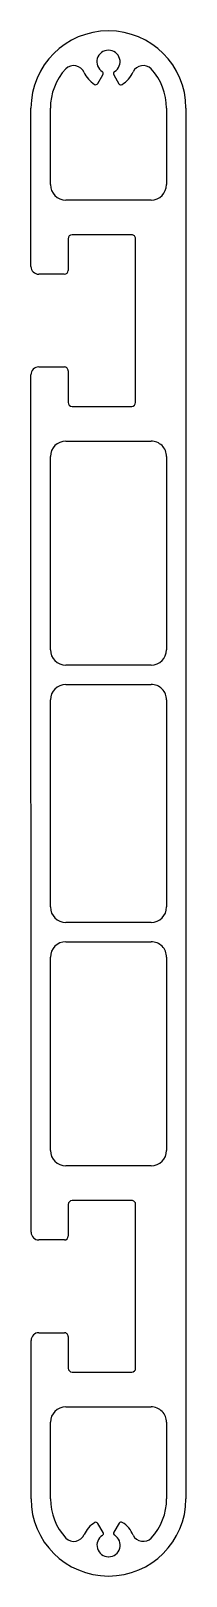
# Model space of a CAD drawing. Extents: x 4 to 24, y 4 to 204.
import ezdxf

# ---------------------------------------------------------------- set-up
doc = ezdxf.new("R2010")
doc.units = 0
doc.layers.get('0').update_dxf_attribs({"linetype": 'CONTINUOUS'})

msp = doc.modelspace()

# ---------------------------------------------------------------- linework, layer by layer
for p, q in [((12.33, 197.51), (13, 198.66)), ((14.4, 198.65), (15.06, 197.49)), ((3.71, 173.83), (3.71, 194.33)), ((6.21, 184.43), (6.21, 194.33)), ((21.21, 194.33), (21.21, 184.43)), ((23.71, 194.33), (23.72, 14.33)), ((19.21, 182.43), (8.21, 182.43)), ((8.51, 177.43), (8.51, 173.33)), ((16.71, 177.93), (9.01, 177.93)), ((17.21, 156.23), (17.21, 177.43)), ((8.01, 172.83), (4.71, 172.83)), ((4.71, 160.83), (8.01, 160.83)), ((8.51, 160.33), (8.51, 156.23)), ((3.72, 48.83), (3.71, 159.83)), ((9.01, 155.73), (16.71, 155.73)), ((8.21, 151.23), (19.21, 151.23)), ((6.21, 124.23), (6.21, 149.23)), ((21.21, 149.23), (21.21, 124.23)), ((19.21, 122.23), (8.21, 122.23)), ((8.21, 119.73), (19.21, 119.73)), ((6.22, 90.93), (6.22, 117.73)), ((21.22, 117.73), (21.22, 90.93)), ((19.22, 88.93), (8.22, 88.93)), ((8.22, 86.43), (19.22, 86.43)), ((6.22, 59.43), (6.22, 84.43)), ((21.22, 84.43), (21.22, 59.43)), ((19.22, 57.43), (8.22, 57.43)), ((8.52, 52.43), (8.52, 48.33)), ((16.72, 52.93), (9.02, 52.93)), ((17.22, 31.23), (17.22, 52.43)), ((8.02, 47.83), (4.72, 47.83)), ((3.72, 14.33), (3.72, 34.83)), ((4.72, 35.83), (8.02, 35.83)), ((8.52, 35.33), (8.52, 31.23)), ((9.02, 30.73), (16.72, 30.73)), ((8.22, 26.23), (19.22, 26.23)), ((6.22, 14.33), (6.22, 24.23)), ((21.22, 24.23), (21.22, 14.33)), ((13.02, 9.99), (12.35, 11.14)), ((15.08, 11.16), (14.41, 10.01))]:
    msp.add_line(p, q)
for centre, radius, start, end in [((13.71, 194.33), 10, 0.0048, 180.0048), ((13.71, 200.33), 1.5, 90.3717, 237.3524), ((13.71, 194.33), 7.5, 89.904, 90.0599), ((13.71, 200.33), 1.5, 301.7381, 89.5921), ((13.71, 194.33), 7.5, 137.2509, 180.0048), ((9.22, 198.35), 1.48, 24.3181, 133.594), ((13.71, 200.33), 3.43, 203.5539, 238.4799), ((12.74, 198.81), 0.3, 330.0048, 57.3524), ((14.66, 198.8), 0.3, 121.7381, 210.0048), ((13.71, 200.33), 3.43, 301.0014, 337.8653), ((18.2, 198.35), 1.48, 46.4157, 152.3412), ((13.71, 194.33), 7.5, 0.0048, 42.7587), ((12.07, 197.66), 0.3, 238.4799, 330.0048), ((15.32, 197.64), 0.3, 210.0048, 301.0014), ((8.21, 184.43), 2, 180.0048, 270.0048), ((19.21, 184.43), 2, 270.0048, 0.0048), ((9.01, 177.43), 0.5, 90.0048, 180.0048), ((16.71, 177.43), 0.5, 0.0048, 90.0048), ((4.71, 173.83), 1, 180.0048, 270.0048), ((8.01, 173.33), 0.5, 270.0048, 0.0048), ((4.71, 159.83), 1, 90.0048, 180.0048), ((8.01, 160.33), 0.5, 0.0048, 90.0048), ((9.01, 156.23), 0.5, 180.0048, 270.0048), ((16.71, 156.23), 0.5, 270.0048, 0.0048), ((8.21, 149.23), 2, 90.0048, 180.0048), ((19.21, 149.23), 2, 0.0048, 90.0048), ((8.21, 124.23), 2, 180.0048, 270.0048), ((19.21, 124.23), 2, 270.0048, 0.0048), ((8.22, 117.73), 2, 90.0048, 180.0048), ((19.22, 117.73), 2, 0.0048, 90.0048), ((8.22, 90.93), 2, 180.0048, 270.0048), ((19.22, 90.93), 2, 270.0048, 0.0048), ((8.22, 84.43), 2, 90.0048, 180.0048), ((19.22, 84.43), 2, 0.0048, 90.0048), ((8.22, 59.43), 2, 180.0048, 270.0048), ((19.22, 59.43), 2, 270.0048, 0.0048), ((9.02, 52.43), 0.5, 90.0048, 180.0048), ((16.72, 52.43), 0.5, 0.0048, 90.0048), ((4.72, 48.83), 1, 180.0048, 270.0048), ((8.02, 48.33), 0.5, 270.0048, 0.0048), ((4.72, 34.83), 1, 90.0048, 180.0048), ((8.02, 35.33), 0.5, 0.0048, 90.0048), ((9.02, 31.23), 0.5, 180.0048, 270.0048), ((16.72, 31.23), 0.5, 270.0048, 0.0048), ((8.22, 24.23), 2, 90.0048, 180.0048), ((19.22, 24.23), 2, 0.0048, 90.0048), ((13.72, 14.33), 10, 180.0048, 0.0048), ((13.72, 14.33), 7.5, 180.0048, 222.7587), ((13.72, 14.33), 7.5, 317.2509, 0.0048), ((13.73, 8.33), 3.43, 121.5297, 156.4557), ((12.09, 10.99), 0.3, 30.0048, 121.5297), ((14.67, 9.86), 0.3, 150.0048, 238.2715), ((15.34, 11.01), 0.3, 59.0083, 150.0048), ((13.73, 8.33), 3.43, 22.1443, 59.0083), ((9.24, 10.3), 1.48, 226.4157, 335.6916), ((13.73, 8.33), 1.5, 122.6572, 269.6379), ((12.76, 9.84), 0.3, 302.6572, 30.0048), ((13.73, 8.33), 1.5, 270.4175, 58.2715), ((18.21, 10.31), 1.48, 207.6684, 313.594), ((13.72, 14.33), 7.5, 269.9497, 270.1057)]:
    msp.add_arc(centre, radius, start, end)

doc.saveas('drawing.dxf')
